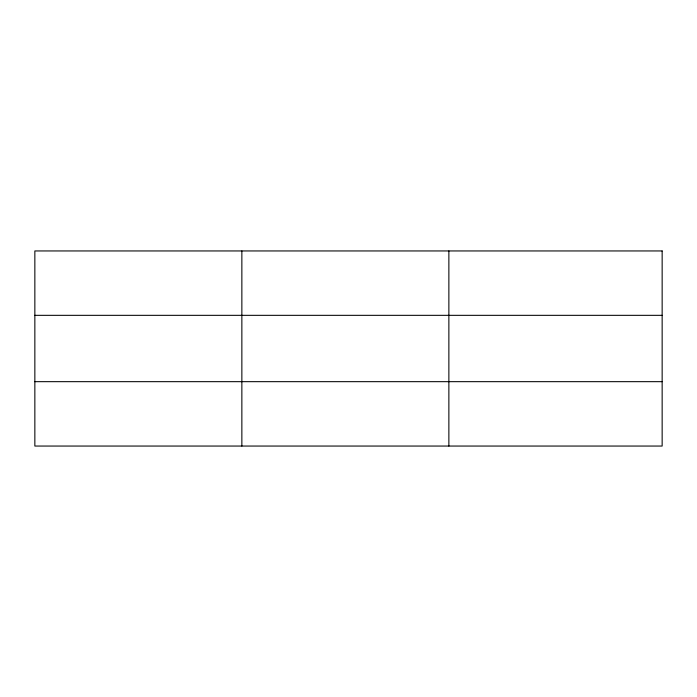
<?xml version="1.0" encoding="UTF-8"?>
<svg xmlns="http://www.w3.org/2000/svg" width="697" height="697" viewBox="0 0 697 697"><rect width="100%" height="100%" fill="white"/><g stroke="black" fill="none" stroke-linecap="round" stroke-linejoin="round"><path stroke-width="1.05" d="M241.859 446.054L241.859 250.946M448.868 446.054L448.868 250.946M34.85 315.332L662.15 315.332M34.85 381.668L662.15 381.668M662.15 250.946L34.85 250.946L34.85 446.054L662.15 446.054L662.15 250.946"/></g></svg>
